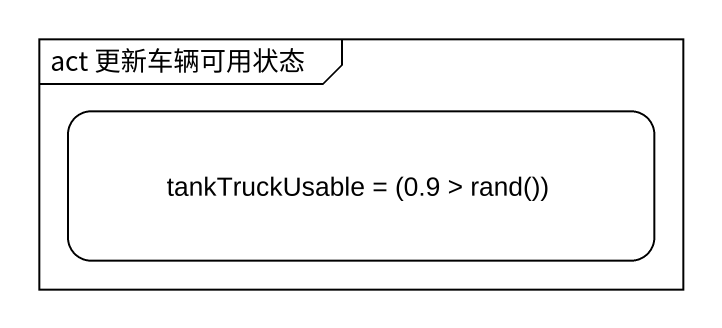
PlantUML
@startuml
mainframe act 更新车辆可用状态
hide empty description
state "tankTruckUsable = (0.9 > rand())" as tankTruckUsable_0_9_rand
@enduml
